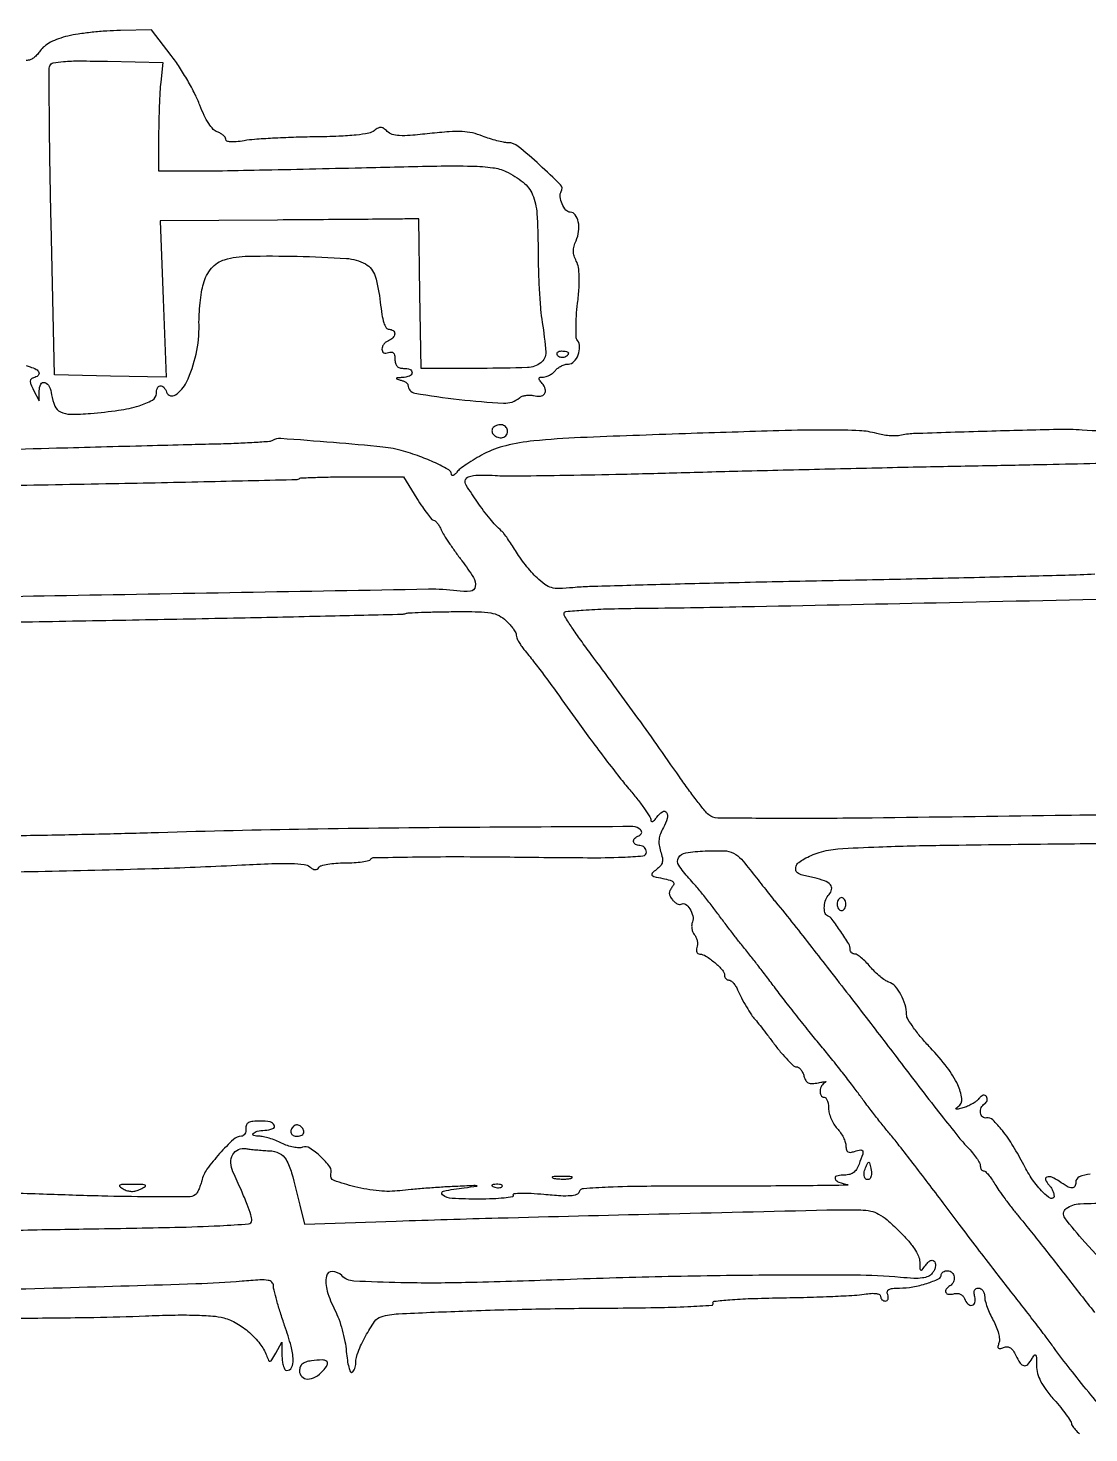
# Model space of a CAD drawing. Extents: x 0 to 2558, y 0 to 3412.
# Drawn here: x 1440.4 to 1685, y 1221.6 to 1545.4 of the extents above; entities that cross this region are included whole.
import ezdxf

# ---------------------------------------------------------------- set-up
doc = ezdxf.new("R2010")
doc.units = 0

msp = doc.modelspace()

# ---------------------------------------------------------------- linework, layer by layer
for points in [[(1286.775, 2242.902503, 0.000001), (1177.44536, 2242.627485, 0.134519)], [(1176.555032, 2242.380365, -0.000002), (1098.265318, 2241.934774, -0.000173)], [(935.98627, 1609.366085, -0.000001), (935.969595, 1631.173089, -0.000019)], [(1923.086218, 2244.376059, -0.000011), (1814.032813, 2244.041497, -0.000207)], [(1324.704195, 1210.958263, -0.000001), (1324.831971, 1216.559674, -0.000001), (1324.980176, 1223.055371, -0.000001), (1325.131041, 1229.666374, -0.003312)], [(1347, 900.068317, 0.000002), (1365.687198, 900.484728, 0.000002), (1385.0375, 900.916042, 0.000002), (1402.386564, 901.302857, 0.000005)], [(1614.167342, 1559.847379, 0.000195), (1558.027422, 1558.910302, 0.000131), (1505.785304, 1558.004194, 0.001642)], [(1440.004462, 1467.654004, 0.054414), (1440.870119, 1467.323714, -0.057134), (1442.292483, 1466.772158, -0.193628), (1442.924748, 1466.027885, -0.314998), (1442.715229, 1465.322257, -0.107275), (1441.703398, 1464.823324, 0.111396), (1441.122953, 1464.531207, 0.222948), (1440.907201, 1464.07757, 0.103473), (1441.05784, 1463.338209, 0.016648), (1441.688656, 1462), (1442.970516, 1459.5), (1442.985258, 1461.833333, -0.116237), (1443.354563, 1463.357267, -0.367902), (1444.250568, 1463.732445, -0.208991), (1445.275636, 1462.832347, -0.074218), (1445.845818, 1460.921672, 0.065929), (1446.579239, 1458.307352, 0.181666), (1447.882814, 1456.948363, 0.113127), (1450.208308, 1456.42468, 0.018665), (1454.834657, 1456.615054, 0.016126), (1461.300619, 1457.333784, 0.037956), (1466.037013, 1458.387091, 0.053354), (1469.099609, 1459.686657, 0.272156), (1470, 1461.218315, -0.093471), (1470.231368, 1462.445152, -0.276565), (1470.882621, 1462.948879, -0.251799), (1471.692176, 1462.630565, -0.084304), (1472.361626, 1461.5, 0.483596), (1474.386486, 1460.865838, 0.132101), (1476.936074, 1463.827606, 0.057861), (1479.169854, 1470.296849, 0.059446), (1479.834298, 1477.0462, -0.018292), (1479.872287, 1479.42671, -0.013217), (1480.081691, 1482.072946, -0.013381), (1480.415008, 1484.5803, -0.028102), (1480.834445, 1486.5, -0.106765), (1482.716214, 1490.079309, -0.148441), (1485.728208, 1492.049745, -0.067446), (1491.123286, 1492.864589, -0.009392), (1502.453176, 1492.824133, -0.010234), (1513.815604, 1492.337274, -0.110777), (1518.19746, 1491.058527, -0.197387), (1520.439074, 1488.266229, -0.045664), (1521.63364, 1482.231038, 0.013214), (1522.003085, 1479.417662, 0.038737), (1522.456908, 1477.51742, 0.061616), (1522.99512, 1476.359029, 0.258746), (1523.642456, 1476, -0.155536), (1524.600452, 1475.694607, -0.257351), (1524.959955, 1474.950055, -0.18711), (1524.547204, 1474.03535, -0.103003), (1523.5, 1473.361626, 0.07261), (1522.92656, 1473.039833, 0.063983), (1522.440625, 1472.555128, 0.066863), (1522.111838, 1471.987943, 0.098269), (1522, 1471.424396, 0.110721), (1522.111763, 1470.925877, 0.163185), (1522.419723, 1470.604836, 0.139599), (1522.900419, 1470.504754, 0.073701), (1523.5, 1470.638374, -0.089917), (1524.171788, 1470.765522, -0.20361), (1524.640318, 1470.570724, -0.150258), (1524.916954, 1470.035126, -0.044649), (1525, 1469.106989, 0.064658), (1525.121868, 1468.168513, 0.12593), (1525.487305, 1467.513374, 0.130944), (1526.110979, 1467.130106, 0.072786), (1527, 1467, -0.087277), (1528.498266, 1466.736464, -0.348169), (1528.954919, 1465.995779, -0.280543), (1528.343882, 1465.215944, -0.07706), (1526.75, 1464.883999, 0.005718), (1525.607705, 1464.812001, 0.197309), (1525.37122, 1464.693656, 0.541772), (1525.4117, 1464.550633, 0.01159), (1526.25, 1464.310674, -0.034321), (1526.919963, 1464.085509, -0.046156), (1527.485938, 1463.787187, -0.054358), (1527.879787, 1463.464805, -0.196534), (1528, 1463.170787, 0.366346), (1529.596696, 1461.284037, 0.012772), (1539.827614, 1459.835947, 0.015622), (1550.056594, 1458.976516, 0.188513), (1553.736527, 1460.1963, -0.08553), (1554.362427, 1460.556397, -0.048648), (1555.210103, 1460.776655, -0.04674), (1556.134141, 1460.835489, -0.056548), (1556.993678, 1460.711904, 0.088946), (1558.551894, 1460.589563, 0.219406), (1559.518004, 1461.156972, 0.232379), (1559.681087, 1462.227788, 0.097105), (1558.963645, 1463.543805, -0.021435), (1558.379049, 1464.313024, -0.203893), (1558.296888, 1464.708723, -0.310212), (1558.533022, 1464.938454, -0.04254), (1559.255111, 1465, 0.081088), (1559.920069, 1465.108554, 0.04415), (1560.680172, 1465.440625, 0.042511), (1561.412877, 1465.926029, 0.052047), (1562, 1466.5, -0.059978), (1562.606134, 1467.074095, -0.043921), (1563.396475, 1467.559375, -0.044602), (1564.24047, 1467.890356, -0.071267), (1565.005813, 1468, 0.205715), (1566.29064, 1468.551974, 0.098674), (1567.266314, 1470.09942, 0.093645), (1567.606271, 1471.977295, 0.165607), (1567.092836, 1473.447964, -0.155891), (1566.809159, 1474.2136, -0.012501), (1566.764375, 1476.394089, -0.015942), (1566.860967, 1479.050499, -0.01154), (1567.131024, 1482, 0.010966), (1567.461815, 1485.567659, 0.02531), (1567.515424, 1488.259073, 0.033752), (1567.315259, 1490.291416, 0.078203), (1566.83193, 1491.741457, -0.045464), (1566.347852, 1492.92935, -0.070721), (1566.177518, 1494.020237, -0.069098), (1566.316605, 1495.133519, -0.041338), (1566.768294, 1496.390805, 0.076469), (1567.377917, 1498.552396, 0.079923), (1567.295497, 1500.763259, 0.103679), (1566.59546, 1502.403482, 0.244925), (1565.450756, 1503, -0.222209), (1564.44882, 1503.468408, -0.072311), (1563.570468, 1504.89527, -0.070146), (1563.111463, 1506.570927, -0.171883), (1563.378037, 1507.80266, 0.348711), (1563.200154, 1509.309867, 0.010842), (1558.382646, 1513.894012, 0.014031), (1553.410997, 1518.174542, 0.172372), (1551.087732, 1519, -0.048413), (1550.045138, 1519.101187, -0.015337), (1548.519742, 1519.448981, -0.015153), (1546.833208, 1519.943362, -0.016291), (1545.220513, 1520.528445, 0.03991), (1542.879505, 1521.25474, 0.04314), (1540.51323, 1521.575729, 0.030609), (1537.526472, 1521.538105, 0.009406), (1533.036203, 1521.12109, -0.00698), (1528.557245, 1520.683203, -0.033777), (1526.002736, 1520.642411, -0.063501), (1524.367025, 1520.937348, -0.120623), (1523.22998, 1521.627163, 0.04137), (1522.414697, 1522.317644, 0.142813), (1521.76782, 1522.543781, 0.1446), (1521.105669, 1522.385516, 0.042796), (1520.240927, 1521.784517, -0.129094), (1518.964654, 1521.189687, -0.01862), (1516.094754, 1520.779013, -0.016452), (1512.084844, 1520.489816, -0.006634), (1506.596873, 1520.348037, 0.004993), (1501.653922, 1520.236567, 0.005279), (1496.805019, 1520.027497, 0.005054), (1492.631797, 1519.761072, 0.023828), (1490.25, 1519.470229, -0.016331), (1488.393574, 1519.215249, -0.045631), (1487.080839, 1519.198658, -0.079591), (1486.273415, 1519.394031, -0.302376), (1486, 1519.804804, 0.152533), (1485.8591, 1520.255926, 0.063562), (1485.428045, 1520.735257, 0.054757), (1484.797827, 1521.168285, 0.046354), (1484.05292, 1521.483204, -0.131026), (1483.107539, 1522.086365, -0.041194), (1482.070051, 1523.423187, -0.034306), (1481.019711, 1525.3051, -0.020615), (1480.024924, 1527.662931, 0.027664), (1478.905889, 1530.214281, 0.013755), (1477.224457, 1533.320416, 0.013609), (1475.300514, 1536.452234, 0.019441), (1473.413556, 1539.11234), (1468.883106, 1545), (1461.691553, 1544.881206, 0.012687), (1458.579599, 1544.750768, 0.0096), (1455.173285, 1544.455507, 0.009723), (1451.983748, 1544.054372, 0.022157), (1449.60048, 1543.598837, 0.027024), (1447.458896, 1542.966279, 0.036671), (1445.614004, 1542.154439, 0.042114), (1444.163488, 1541.220537, 0.082297), (1443.228508, 1540.217631, -0.037113), (1442.569475, 1539.369054, -0.04019), (1441.808272, 1538.651429, -0.043825), (1441.061007, 1538.153246, -0.12576), (1440.461361, 1538, 0.068912), (1439.941504, 1537.928009, 0.06485)], [(1437.358609, 1504.897871, -0.000679), (1438.308763, 1477.833433, 0.010774)], [(1433.48454, 1439.974839, 0.000577), (1459.966169, 1440.45104, 0.000953), (1482.331808, 1440.921667, 0.000053), (1502.476314, 1441.386086, 0.192901), (1502.901206, 1441.567873, -0.188093), (1503.299853, 1441.742826, -0.001631), (1506.685153, 1441.873063, -0.005385), (1510.605227, 1441.968808, -0.003412), (1515.17591, 1442), (1527.018487, 1442), (1530.095018, 1437, 0.010211), (1531.328568, 1435.08402, 0.015314), (1532.48922, 1433.46875, 0.01016), (1533.505236, 1432.196832, 0.222691), (1533.925259, 1432, -0.190759), (1534.281397, 1431.858996, -0.036886), (1534.75909, 1431.339062, -0.034495), (1535.257219, 1430.611545, -0.02586), (1535.70543, 1429.75, 0.031991), (1536.33553, 1428.574246, 0.007942), (1537.518136, 1426.736535, 0.008089), (1538.94199, 1424.672478, 0.008036), (1540.434932, 1422.650969, -0.022608), (1543.120865, 1418.783172, -0.182432), (1543.544866, 1416.700888, -0.338993), (1542.42077, 1415.638662, -0.059261), (1539.31066, 1415.685157, 0.037715), (1532.772515, 1416.064388, 0.000109), (1446.546387, 1414.540152, 0.000545), (1368.44468, 1413.057295, 0.005532)], [(1686.411449, 1419.525717, -0.005015), (1679.560802, 1419.275881, -0.000519), (1663.419296, 1418.866029, -0.000645), (1644.187662, 1418.42251, -0.000516), (1623.462749, 1417.99271, 0.00075), (1603.135787, 1417.56164, 0.001078), (1585.135724, 1417.114069, 0.000566), (1569.885809, 1416.6847, 0.017103), (1566.061355, 1416.441584, -0.016061), (1562.895466, 1416.233706, -0.075275), (1561.087824, 1416.445838, -0.092839), (1559.611693, 1417.162963, -0.031473), (1557.778558, 1418.707953, -0.02136), (1556.509698, 1420.030056, -0.012619), (1555.105278, 1421.707961, -0.012613), (1553.785303, 1423.457192, -0.021079), (1552.776568, 1425, 0.00951), (1551.898506, 1426.413278, 0.010058), (1550.983081, 1427.765625, 0.009733), (1550.149347, 1428.898027, 0.044363), (1549.596616, 1429.5, -0.037013), (1546.962191, 1432.285921, -0.018559), (1544.042384, 1436.15597, -0.010733), (1541.444628, 1440.054551, -0.237499), (1541.31251, 1441.372004, -0.209394), (1541.893839, 1441.960548, -0.060738), (1543.156047, 1442.29283, -0.037196), (1545.143203, 1442.415653, -0.01134), (1548.156728, 1442.309209, 0.016897), (1552.27271, 1442.209598, 0.001374), (1563.064789, 1442.342805, 0.001847), (1575.940941, 1442.584696, 0.001419), (1590, 1442.940684, -0.000772), (1606.12621, 1443.369885, -0.000458), (1625.353125, 1443.834261, -0.000458), (1644.532596, 1444.262313, -0.00079), (1660.5, 1444.57879, 0.00047), (1673.934717, 1444.836457, 0.000776), (1685.278821, 1445.082304, 0.000038), (1695.510154, 1445.320701, 0.175856)], [(1695.8984, 1445.471222, -0.000056), (1704.33448, 1445.61096, -0.000948)], [(1692.575625, 1452.478784, -0.021077), (1683.5, 1452.765564, 0.024224), (1677.901365, 1452.907236, 0.001566), (1661.610871, 1452.479186, 0.00091), (1644.625254, 1451.948682, 0.048695), (1641.41523, 1451.527849, -0.055003), (1640.389407, 1451.406471, -0.022826), (1638.992638, 1451.459242, -0.022252), (1637.487058, 1451.652865, -0.026732), (1636.095657, 1451.972566, 0.058336), (1632.148673, 1452.620708, 0.011777), (1625.030192, 1452.782083, 0.007016), (1613.549938, 1452.610804, 0.001236), (1592, 1451.933434, 0.001714), (1567.791112, 1451.029441, 0.014854), (1557.029241, 1450.269924, 0.034398), (1550.546895, 1449.164308, 0.061611), (1545.5, 1447.260211, 0.013118), (1543.496486, 1446.139342, 0.014267), (1541.610905, 1444.944432, 0.013841), (1540.058896, 1443.833976, 0.065357), (1539.281803, 1443.066365, -0.033183), (1538.810269, 1442.536644, -0.105057), (1538.41211, 1442.282694, -0.2788), (1538.156171, 1442.330691, -0.20601), (1538.031803, 1442.598126, 0.25713), (1537.459788, 1443.569249, 0.021468), (1534.794154, 1444.998607, 0.02417), (1531.244088, 1446.503479, 0.015537), (1527, 1447.917161, 0.047618), (1522.231547, 1448.860467, 0.004932), (1510.823062, 1449.893153, 0.002128), (1498.665153, 1450.820825, 0.157655), (1496.763325, 1450.353727, -0.120442), (1496.067936, 1450.128022, -0.002734), (1492.561545, 1449.886929, -0.005977), (1488.428509, 1449.675014, -0.003992), (1483.692575, 1449.526777, 0.000554), (1477.378011, 1449.372582, 0.000172), (1467.884694, 1449.126968, 0.000172), (1457.274168, 1448.845145, 0.000189), (1447, 1448.564826, -0.000506), (1418.161991, 1447.796311, -0.004041)], [(1417.54375, 1408.128586, -0.00017), (1441.407566, 1408.588822, -0.000156), (1466, 1409.047059, 0.000503), (1489.267138, 1409.496751, 0.000818), (1509.021875, 1409.93075, 0.000088), (1526.672408, 1410.350504, 0.076835), (1527.5, 1410.498811, -0.070702), (1528.227909, 1410.63844, -0.00244), (1531.124817, 1410.764453, -0.004523), (1534.556227, 1410.865871, -0.003139), (1538.435549, 1410.921053, -0.005934), (1544.216531, 1410.89838, -0.038424), (1547.116521, 1410.629071, -0.075499), (1549.01459, 1409.99981, -0.070957), (1550.685549, 1408.825686, -0.024637), (1551.571466, 1407.907187, -0.028277), (1552.32013, 1406.945603, -0.029172), (1552.852482, 1406.070795, -0.122696), (1553, 1405.478696, 0.09608), (1553.114481, 1404.888436, 0.026901), (1553.514062, 1404.032879, 0.026082), (1554.080201, 1403.094547, 0.024785), (1554.75, 1402.203502, -0.007362), (1556.987842, 1399.432902, -0.006126), (1559.287026, 1396.423798, -0.003887), (1562.310197, 1392.298477, -0.000967), (1567.191622, 1385.5, 0.004385), (1570.283227, 1381.255798, 0.00359), (1573.660397, 1376.771631, 0.003626), (1576.825838, 1372.692451, 0.00954), (1579.171269, 1369.828955, -0.010259), (1581.020898, 1367.564144, -0.014126), (1582.58156, 1365.450692, -0.010733), (1583.779666, 1363.647076, -0.142167), (1584, 1362.887825, 0.212057), (1584.132736, 1362.588926, 0.30277), (1584.410939, 1362.547745, 0.097103), (1584.863378, 1362.880847, 0.027805), (1585.418239, 1363.557298, -0.087663), (1586.723929, 1364.809637, -0.424251), (1587.623997, 1364.615151, -0.215509), (1587.804868, 1363.242287, -0.056934), (1586.90646, 1361.159735, 0.038205), (1586.223723, 1359.726842, 0.063783), (1585.905515, 1358.431495, 0.065693), (1585.928651, 1357.125002, 0.043238), (1586.279695, 1355.660916, -0.032168), (1586.672026, 1354.17074, -0.103143), (1586.659322, 1353.149362, -0.122801), (1586.246357, 1352.320797, -0.055337), (1585.354458, 1351.484088, 0.024144), (1584.317998, 1350.62657, 0.373829), (1584.268601, 1350.202023, 0.185735), (1584.748418, 1349.871039, 0.008143), (1586.766041, 1349.419255, -0.016993), (1588.443878, 1349.012247, -0.124196), (1589.156345, 1348.605176, -0.286548), (1589.286593, 1348.087397, -0.095544), (1588.893597, 1347.371792, 0.05854), (1588.415516, 1346.63532, 0.123831), (1588.27298, 1345.974437, 0.116621), (1588.457295, 1345.298421, 0.048626), (1588.990862, 1344.51101, 0.044173), (1589.520795, 1343.976409, 0.058889), (1590.090794, 1343.599818, 0.07274), (1590.613349, 1343.426077, 0.184382), (1591, 1343.5, -0.29623), (1591.991106, 1343.477782, -0.10279), (1593.031446, 1342.39959, -0.084728), (1593.695171, 1340.801385, -0.148828), (1593.594623, 1339.385987, 0.077167), (1593.437643, 1338.657986, 0.055933), (1593.481982, 1337.82845, 0.055853), (1593.709339, 1337.027971, 0.076246), (1594.094623, 1336.385987, -0.070967), (1594.483415, 1335.753309, -0.05522), (1594.721551, 1334.980756, -0.05624), (1594.78185, 1334.192131, -0.082778), (1594.64326, 1333.512735, 0.072148), (1594.511675, 1332.930753, 0.117985), (1594.590144, 1332.433678, 0.148434), (1594.863425, 1332.09997, 0.141588), (1595.281385, 1331.966731, -0.136523), (1596.7376, 1331.518405, -0.03404), (1598.757458, 1330.020541, -0.032321), (1600.536515, 1328.292838, -0.185956), (1601, 1327.089707, 0.092934), (1601.077991, 1326.67373, 0.0963), (1601.301021, 1326.320102, 0.099243), (1601.633756, 1326.083426, 0.105497), (1602.024751, 1326, -0.163052), (1602.485807, 1325.845542, -0.049598), (1603.034259, 1325.339062, -0.043797), (1603.57455, 1324.611135, -0.035732), (1604.022363, 1323.75, 0.018921), (1604.91352, 1321.8859, 0.01255), (1606.068894, 1319.814922, 0.011341), (1607.224709, 1317.957603, 0.054887), (1608.013447, 1317, -0.033654), (1608.350604, 1316.624302, -0.001219), (1609.534043, 1315.104687, -0.002231), (1610.921333, 1313.297734, -0.001562), (1612.468933, 1311.25, 0.013355), (1614.064764, 1309.238864, 0.018848), (1615.599001, 1307.542187, 0.015277), (1616.936798, 1306.251724, 0.186322), (1617.588855, 1306, -0.154347), (1618.080531, 1305.844518, -0.068544), (1618.583877, 1305.376139, -0.058418), (1619.022387, 1304.688667, -0.048867), (1619.322118, 1303.876219, 0.060021), (1619.737994, 1302.82179, 0.162991), (1620.317064, 1302.280078, 0.127956), (1621.204841, 1302.123652, 0.031194), (1622.68875, 1302.336534, -0.008327), (1623.701076, 1302.529339, -0.036428), (1624.307008, 1302.589355, -0.524088), (1624.368658, 1302.50502, -0.209571), (1624.25, 1302.376982, 0.156546), (1623.40562, 1301.635188, 0.116907), (1623.029165, 1300.446292, 0.15191), (1623.266739, 1299.420647, 0.266466), (1624, 1299, -0.22911), (1624.383039, 1298.814761, -0.073905), (1624.70625, 1298.253342, -0.056296), (1624.92692, 1297.431592, -0.037486), (1625, 1296.458187, 0.063839), (1625.144806, 1295.328655, 0.037065), (1625.5875, 1294.032424, 0.036443), (1626.23431, 1292.777957, 0.050321), (1627, 1291.769625, -0.038503), (1627.7654, 1290.809565, -0.033759), (1628.4125, 1289.701579, -0.03528), (1628.859143, 1288.616767, -0.080181), (1629, 1287.744051, 0.058095), (1629.102386, 1286.865826, 0.198087), (1629.431659, 1286.407734, 0.174195), (1630.022091, 1286.280945, 0.04351), (1631, 1286.5, -0.028434), (1632.430748, 1286.866061, -0.373123), (1632.869612, 1286.614422, -0.168668), (1632.870855, 1285.898295, -0.007717), (1632.024751, 1283.5651, -0.052375), (1631.414551, 1282.35779, -0.098308), (1630.657443, 1281.574832, -0.098737), (1629.661065, 1281.142535, -0.053181), (1628.324751, 1281, 0.073782), (1626.808021, 1280.77496, 0.463658), (1626.536489, 1280.146603, 0.194393), (1627.397251, 1279.381873, 0.040277), (1629.392524, 1278.847065, -0.9064), (1629.380864, 1278.707332, -0.000798), (1621.437829, 1278.60195, -0.001888), (1611.656756, 1278.524724, -0.00103), (1599.655121, 1278.5, 0.001575), (1583.073689, 1278.447765, 0.008804), (1574.1919, 1278.235385, 0.007962), (1568.514092, 1277.908901, 0.290268), (1567.511288, 1277.164803, -0.218742), (1566.872736, 1276.542288, -0.066635), (1565.518806, 1276.255253, -0.034707), (1563.249057, 1276.240614, -0.007625), (1559.358971, 1276.545383, 0.009533), (1556.390819, 1276.766533, 0.01963), (1554.062413, 1276.803908, 0.019828), (1552.416479, 1276.700317, 0.551596), (1552.258005, 1276.380581, -0.529337), (1552.100422, 1276.033045, -0.014902), (1550.175891, 1275.758671, -0.018074), (1547.592185, 1275.562792, -0.009882), (1544.415249, 1275.5, -0.012242), (1538.188239, 1275.652486, -0.153032), (1536.001169, 1276.45746, -0.642183), (1536.211781, 1277.368012, -0.021897), (1541, 1278.130837, 0.001918), (1543.901282, 1278.474885, 0.874752), (1543.902356, 1278.567912, 0.046833), (1543.174666, 1278.605325, 0.00073), (1539, 1278.422819, 0.004497), (1535.736881, 1278.245969, 0.003323), (1532.129887, 1277.993851, 0.003358), (1528.724838, 1277.710079, 0.007527), (1526.144296, 1277.43834, -0.055836), (1521.375058, 1277.398208, -0.033282), (1515.773713, 1278.357878, -0.027995), (1510.959086, 1279.806148, -0.406496), (1510.254426, 1281.263278, 0.244029), (1509.993912, 1282.909469, 0.04464), (1507.883354, 1285.292315, 0.044657), (1505.380612, 1287.264735, 0.240639), (1503.710187, 1287.442283, -0.105701), (1502.863904, 1287.309364, -0.03567), (1501.618762, 1287.467267, -0.033615), (1500.226573, 1287.84457, -0.032731), (1498.884598, 1288.407684, 0.022028), (1497.514854, 1289.017222, 0.019441), (1496.03901, 1289.532257, 0.019887), (1494.671712, 1289.891768, 0.05439), (1493.679695, 1290, -0.074011), (1492.4672, 1290.180465, -0.555948), (1492.345993, 1290.635191, -0.152437), (1493.26503, 1291.154035, -0.038824), (1494.981154, 1291.385018, 0.066473), (1496.864749, 1291.745187, 0.447614), (1497.198086, 1292.517665, 0.239289), (1496.22963, 1293.279728, 0.049277), (1494, 1293.5, 0.022042), (1492.244228, 1293.422562, 0.098287), (1491.259133, 1293.134921, 0.178771), (1490.768134, 1292.593883, 0.116104), (1490.638889, 1291.75, -0.06619), (1490.603404, 1291.080967, -0.088733), (1490.388609, 1290.514062, -0.108493), (1490.032889, 1290.136273, -0.150966), (1489.591837, 1290, 0.191635), (1487.760006, 1289.271149, 0.02149), (1484.577035, 1285.991669, 0.025662), (1481.673153, 1282.3725, 0.096258), (1480.456702, 1279.740552, -0.022399), (1480.135036, 1278.645907, -0.025965), (1479.72969, 1277.638425, -0.026331), (1479.303514, 1276.833786, -0.119942), (1478.934221, 1276.459346, -0.138306), (1477.420697, 1276.026245, -0.002194), (1468.391458, 1276.031213, -0.005302), (1457.424005, 1276.201685, -0.002856), (1443.91175, 1276.632303, 0.004039), (1436.451503, 1276.852387, 0.01772)], [(1707.834472, 1364.35468, -0.000453), (1677.229618, 1363.894624, -0.00058), (1635.040241, 1363.347559, -0.003642), (1613.499332, 1363.250151, -0.002237), (1599.438094, 1363.3519, -0.171918), (1597.361086, 1364.115289, -0.049053), (1596.46939, 1365.016583, -0.00586), (1594.725023, 1367.217017, -0.006942), (1592.713339, 1369.892619, -0.005651), (1590.631467, 1372.811834, 0.001849), (1585.369854, 1380.309676, 0.002327), (1580.439252, 1387.212492, 0.002363), (1575.509007, 1393.979698, 0.002018), (1570.25, 1401.066841, -0.005571), (1567.855095, 1404.342654, -0.008253), (1565.835957, 1407.271095, -0.004331), (1564.200117, 1409.776262, -0.14344), (1564.000067, 1410.459406, -0.386191), (1564.441507, 1410.945635, -0.006232), (1568.441723, 1411.282795, -0.010889), (1573.792973, 1411.549761, -0.004162), (1581.250067, 1411.697031, 0.002055), (1605.107139, 1412.067583, 0.000364), (1649.825179, 1412.978507, 0.000417), (1699.005714, 1414.057142, 0.000562)], [(1418.81076, 1350.671814, 0.00195), (1444.330655, 1351.090345, 0.002335), (1470.597709, 1351.746343, 0.005879), (1489.719857, 1352.538375, -0.004479), (1496.64532, 1352.844653, -0.015825), (1501.097562, 1352.860647, -0.020487), (1504.070158, 1352.655145, -0.146723), (1505.380829, 1352.098903, 0.042631), (1506.06362, 1351.624209, 0.113442), (1506.627974, 1351.451867, 0.159922), (1507.090906, 1351.568442, 0.113831), (1507.469989, 1351.951442, -0.190234), (1508.018254, 1352.360712, -0.02328), (1509.508623, 1352.691986, -0.024915), (1511.391395, 1352.923498, -0.018134), (1513.5, 1353, 0.014978), (1515.600618, 1353.062939, 0.021312), (1517.458018, 1353.254039, 0.018102), (1518.938522, 1353.525501, 0.202626), (1519.41645, 1353.864813, -0.254885), (1520.0267, 1354.212665, -0.000829), (1529.054261, 1354.368683, -0.004205), (1539.350848, 1354.442945, -0.002586), (1551.475467, 1354.365697, 0.001267), (1569.437932, 1354.203858, 0.010618), (1577.553502, 1354.323647, 0.015184), (1582.212498, 1354.633273, 0.386159), (1583, 1355.500884, 0.099099), (1582.885483, 1356.073003, 0.097959), (1582.559375, 1356.559635, 0.09793), (1582.072459, 1356.885557, 0.098978), (1581.5, 1357, -0.121448), (1580.48674, 1357.249802, -0.24953), (1580.039467, 1357.905973, -0.228896), (1580.318997, 1358.694146, -0.109666), (1581.25, 1359.279762, 0.08987), (1581.66345, 1359.517743, 0.142939), (1581.887359, 1359.85558, 0.154898), (1581.885046, 1360.24038, 0.111015), (1581.664412, 1360.613095, 0.207886), (1579.884573, 1361.376634, 0.000288), (1542.211929, 1361.178448, 0.002654), (1504.923748, 1360.76286, 0.00337), (1470.5, 1359.964318, -0.001793), (1456.736834, 1359.601612, -0.001196), (1440.96875, 1359.280364, -0.001204), (1425.674179, 1359.042175, -0.002361)], [(1685.363991, 1281.283362, 0.071422), (1682.826873, 1280.62774, 0.302587), (1682, 1279.386501, -0.125271), (1681.755418, 1278.425611, -0.289812), (1681.131834, 1278.078325, -0.118399), (1680.014856, 1278.41375, -0.020899), (1678.157839, 1279.601999, 0.050793), (1676.505465, 1280.525216, 0.188281), (1675.334231, 1280.567179, 0.434491), (1675.048402, 1279.917802, 0.095356), (1675.816667, 1278.783333, -0.053209), (1676.269671, 1278.222089, -0.038485), (1676.652396, 1277.514524, -0.039107), (1676.91407, 1276.776491, -0.065733), (1677, 1276.125686, -0.569284), (1676.250702, 1275.680861, -0.076355), (1674.426324, 1277.072743, -0.039927), (1672.037546, 1279.985733, -0.03471), (1670.015653, 1283.376888, 0.020025), (1667.583035, 1287.743328, 0.030641), (1665.102667, 1291.295222, 0.0314), (1662.858467, 1293.784635, 0.249571), (1661.420888, 1294.206163, -0.23806), (1660.51517, 1294.450497, -0.181462), (1660.032872, 1295.374953, -0.137391), (1660.220117, 1296.603681, -0.149326), (1661.016312, 1297.510081, 0.096465), (1661.357528, 1297.825359, 0.097303), (1661.554215, 1298.244718, 0.098527), (1661.576289, 1298.702861, 0.101673), (1661.420311, 1299.128939, 0.154333), (1661.086234, 1299.416653, 0.167489), (1660.659422, 1299.44779, 0.111387), (1660.166071, 1299.190362, 0.049731), (1659.653999, 1298.660816, -0.063412), (1659.033891, 1298.053597, -0.030365), (1658.104612, 1297.434713, -0.02951), (1657.041779, 1296.89775, -0.037086), (1656, 1296.535469, -0.00915), (1654.871176, 1296.256551, -0.117115), (1654.438566, 1296.260546, -0.589251), (1654.393633, 1296.427145, -0.040899), (1654.866766, 1296.815675, 0.277123), (1655.70705, 1298.675567, 0.08103), (1654.809379, 1301.820481, 0.053438), (1652.3543, 1305.856241, 0.027045), (1648.483244, 1310.383943, -0.015124), (1646.383487, 1312.724576, -0.019571), (1644.610703, 1315.000211, -0.017629), (1643.296814, 1316.973489, -0.138928), (1643, 1318.021103, 0.072306), (1642.668844, 1320.299086, 0.052956), (1641.685539, 1322.660722, 0.055332), (1640.33113, 1324.594875, 0.136339), (1638.892163, 1325.534226, -0.072118), (1638.031164, 1325.951537, -0.023112), (1636.889548, 1326.804224, -0.022519), (1635.690233, 1327.883506, -0.023377), (1634.60848, 1329.053448, 0.019554), (1633.581185, 1330.181673, 0.024872), (1632.544718, 1331.13445, 0.02418), (1631.623206, 1331.828133, 0.150347), (1631.06456, 1332, -0.096726), (1630.658246, 1332.079345, -0.097371), (1630.312715, 1332.305645, -0.09847), (1630.081359, 1332.643436, -0.1014), (1630, 1333.040493, 0.137298), (1629.643767, 1334.313331, 0.011768), (1627.80195, 1337.191145, 0.01215), (1625.82838, 1339.972318, 0.12848), (1624.75, 1340.833333, -0.234237), (1624.146778, 1341.560659, -0.076762), (1624.033775, 1342.988197, -0.069556), (1624.372836, 1344.555008, -0.108775), (1625.112868, 1345.712868, 0.151685), (1625.71717, 1346.861474, 0.230393), (1625.422177, 1347.928876, 0.122309), (1624.093921, 1348.84711, 0.037568), (1621.738532, 1349.540661, -0.010492), (1618.974618, 1350.194353, -0.092258), (1617.84099, 1350.724199, -0.229639), (1617.460529, 1351.423735, -0.10364), (1617.630947, 1352.480646, -0.146606), (1618.125838, 1353.121548, -0.027836), (1619.384539, 1353.922054, -0.027577), (1621.012272, 1354.719727, -0.02227), (1622.837273, 1355.398307, -0.061252), (1627.138839, 1356.221568, -0.007769), (1636.586385, 1356.705811, -0.005442), (1651.615613, 1357.078461, -0.001033), (1679, 1357.402694, 0.000444), (1700.513938, 1357.632042, 0.000412)], [(1689.182819, 1225.969137, -0.002466), (1684.985661, 1231.007269, -0.006262), (1680.702095, 1236.33557, -0.008485), (1676.976137, 1241.260949, 0.004354), (1675.178992, 1243.677854, 0.001446), (1672.503282, 1247.190465, 0.001439), (1669.515611, 1251.066022, 0.001637), (1666.630779, 1254.760949, -0.002217), (1663.407163, 1258.899694, -0.001087), (1659.336472, 1264.197849, -0.001079), (1655.13031, 1269.721688, -0.001568), (1651.445234, 1274.614709, 0.002035), (1647.981518, 1279.204883, 0.001984), (1644.451333, 1283.80577, 0.001954), (1641.318442, 1287.822955, 0.007423), (1639.314454, 1290.295537, -0.00543), (1637.60113, 1292.392349, -0.003188), (1635.594802, 1294.935991, -0.003188), (1633.620989, 1297.505117, -0.005428), (1632.008276, 1299.680828, 0.006879), (1630.284202, 1301.992719, 0.00296), (1627.924189, 1305.030752, 0.002928), (1625.372744, 1308.23657, 0.003866), (1623.008276, 1311.125988, -0.003782), (1620.536742, 1314.145198, -0.002278), (1617.649306, 1317.761006, -0.002281), (1614.812028, 1321.38122, -0.003991), (1612.5, 1324.408705, 0.001773), (1610.448548, 1327.119826, 0.001885), (1608.419205, 1329.761347, 0.001792), (1606.655897, 1332.021972, 0.008707), (1605.629209, 1333.282717, -0.00872), (1604.646837, 1334.48911, -0.002266), (1603.109346, 1336.464298, -0.002303), (1601.377433, 1338.7317, -0.002349), (1599.67802, 1341, 0.005884), (1597.909869, 1343.32561, 0.004847), (1595.970719, 1345.765625, 0.004897), (1594.1466, 1347.971254, 0.01299), (1592.787342, 1349.5, -0.041308), (1590.448506, 1352.450992, -0.288696), (1590.403712, 1354.20657, -0.223968), (1592.054806, 1355.320542, -0.027439), (1596.510043, 1355.758594, -0.017141), (1600.921605, 1355.797706, -0.109702), (1603.077139, 1355.261194, -0.099628), (1604.896803, 1353.845816, -0.012944), (1608.025839, 1350.017607, 0.001142), (1609.448868, 1348.190235, 0.001213), (1610.851759, 1346.40612, 0.001154), (1612.066618, 1344.876094, 0.005601), (1612.767383, 1344.017607, -0.007422), (1617.008347, 1338.783328, -0.001151), (1625.225756, 1328.277972, -0.001367), (1634.216722, 1316.663622, -0.001828), (1642.307354, 1306.0732, 0.002364), (1647.043978, 1299.886852, 0.002936), (1651.5107, 1294.179393, 0.002397), (1655.311172, 1289.428551, 0.022096), (1657.057354, 1287.452393, -0.018152), (1658.184016, 1286.197425, -0.022423), (1659.135598, 1284.946817, -0.021556), (1659.828571, 1283.847607, -0.130582), (1660, 1283.202393, 0.063395), (1660.058523, 1282.742672, 0.081377), (1660.230415, 1282.353203, 0.098406), (1660.485251, 1282.092601, 0.151238), (1660.784392, 1282, -0.19573), (1661.187651, 1281.835852, -0.023155), (1661.861398, 1281.114584, -0.024908), (1662.61013, 1280.14031, -0.017969), (1663.349307, 1278.985817, 0.018132), (1664.285753, 1277.524266, 0.006938), (1665.689294, 1275.55811, 0.00686), (1667.273525, 1273.463557, 0.00837), (1668.814914, 1271.54971, -0.004544), (1670.725171, 1269.214669, -0.001328), (1673.620631, 1265.589293, -0.001334), (1676.858301, 1261.490878, -0.00143), (1680, 1257.468438, 0.001084), (1683.128118, 1253.457675, 0.001032), (1686.325, 1249.394328, 0.001023)], [(1437.151419, 1268.340504, -0.000986), (1454.25, 1268.6421, 0.001271), (1474.257055, 1269.006381, 0.007655), (1484.646231, 1269.381132, 0.006085), (1491.277084, 1269.802988, 0.39221), (1492, 1270.582814, 0.079968), (1491.795953, 1271.850465, 0.012429), (1490.936422, 1274.249395, 0.011052), (1489.603107, 1277.48378, 0.004531), (1487.65757, 1281.815101, -0.102119), (1487.177776, 1283.885675, -0.134164), (1487.641752, 1285.760795, -0.158372), (1488.910765, 1286.936761, -0.155635), (1490.63839, 1287.152848, 0.017055), (1491.58977, 1287.008813, 0.005791), (1492.981277, 1286.862773, 0.00575), (1494.52349, 1286.736825, 0.006586), (1496, 1286.652848, -0.102409), (1498.371188, 1286.053066, -0.152352), (1499.920015, 1284.597886, -0.062342), (1501.180371, 1281.52876, -0.006764), (1503.089424, 1274.102151), (1504.156711, 1269.704302), (1525.328356, 1270.440208, -0.002117), (1548.846133, 1271.157995, -0.000583), (1585.83549, 1272.087032, -0.000232), (1624.612084, 1272.997705, -0.011007), (1632.447549, 1273.005568, -0.047004), (1634.713912, 1272.743898, -0.073236), (1636.55386, 1272.06161, -0.053691), (1638.486812, 1270.714684, -0.015027), (1641.196078, 1268.211308, -0.017957), (1643.281229, 1266.012686, -0.033123), (1644.785021, 1264.062155, -0.041469), (1645.724656, 1262.373101, -0.103233), (1646.030333, 1261, 0.007594), (1646.074887, 1259.436978, 0.274242), (1646.26456, 1259.146847, 0.347522), (1646.567947, 1259.212295, 0.01017), (1647.435803, 1260.309841, -0.035776), (1648.08051, 1261.044555, -0.112451), (1648.634745, 1261.38824, -0.195144), (1649.101367, 1261.362862, -0.145372), (1649.490089, 1261.016036, -0.124808), (1649.658334, 1260.482078, -0.068106), (1649.603724, 1259.793063, -0.061121), (1649.347463, 1259.062083, -0.058429), (1648.919101, 1258.402523, -0.116279), (1647.985564, 1257.697906, -0.071532), (1646.652813, 1257.325875, -0.043113), (1644.676379, 1257.240394, -0.012021), (1641.583011, 1257.44793, 0.021167), (1631.035398, 1257.962032, 0.003393), (1610.407655, 1257.953555, 0.003824), (1586.549312, 1257.599364, 0.00373), (1562.5, 1256.878811, -0.003788), (1541.291409, 1256.245837, -0.010514), (1526.375536, 1256.227448, -0.00814), (1515.53289, 1256.618756, -0.185341), (1512.735999, 1257.864001, 0.184242), (1510.583383, 1258.827887, 0.374977), (1509.225251, 1257.771881, 0.120568), (1509.390152, 1254.308759, 0.048269), (1511.180359, 1249.878478, -0.0342), (1512.048364, 1247.892854, -0.018697), (1512.850101, 1245.358168, -0.018556), (1513.475188, 1242.710562, -0.028008), (1513.802807, 1240.364344, 0.016215), (1514.034958, 1238.357478, 0.030336), (1514.372814, 1236.758626, 0.037241), (1514.755152, 1235.689179, 0.454564), (1515.122449, 1235.575677, 0.107594), (1515.458907, 1235.900587, 0.050999), (1515.742219, 1236.436136, 0.047234), (1515.934962, 1237.081371, 0.04901), (1516, 1237.743293, -0.098111), (1516.497677, 1240.255167, -0.027085), (1518.239788, 1243.904837, -0.02374), (1520.306816, 1247.299206, -0.174205), (1521.816857, 1248.40343, -0.059965), (1525.813169, 1249.075692, -0.002372), (1540.648529, 1249.701067, -0.004383), (1557.528859, 1250.184302, -0.003876), (1575.122528, 1250.397227, 0.002911), (1585.326834, 1250.501025, 0.007856), (1592.571072, 1250.73077, 0.003555), (1598.060834, 1251.030394, 0.506022), (1598.363332, 1251.5, -0.490736), (1598.643541, 1251.959334, -0.007474), (1602.212616, 1252.301821, -0.011731), (1607.049459, 1252.579072, -0.004579), (1613.740803, 1252.743967, 0.003109), (1620.049568, 1252.880872, 0.003752), (1625.972298, 1253.090735, 0.003201), (1630.954224, 1253.336664, 0.025343), (1633.25, 1253.581864, -0.02018), (1634.85695, 1253.770289, -0.051881), (1636.024732, 1253.7384, -0.089198), (1636.747113, 1253.507881, -0.277829), (1637, 1253.087898, 0.10083), (1637.08458, 1252.672742, 0.098349), (1637.325178, 1252.31957, 0.097513), (1637.684491, 1252.082982, 0.097275), (1638.106989, 1252, 0.158089), (1638.480915, 1252.121257, 0.151946), (1638.719716, 1252.440625, 0.112257), (1638.77672, 1252.926101, 0.06502), (1638.638374, 1253.5, -0.130797), (1638.562599, 1254.21022, -0.233266), (1638.892718, 1254.680379, -0.105591), (1639.746091, 1254.934939, -0.019875), (1641.382162, 1255, 0.043841), (1644.435334, 1255.268223, 0.0341), (1647.671773, 1256.071994, 0.029505), (1650.373531, 1257.121747, 0.293304), (1651, 1258.097825, -0.16295), (1651.115213, 1258.441959, -0.096091), (1651.440625, 1258.734986, -0.077364), (1651.926307, 1258.932964, -0.058227), (1652.5, 1259, -0.197974), (1653.45935, 1258.604652, -0.163204), (1653.959892, 1257.60807, -0.142059), (1653.789249, 1256.400068, -0.14977), (1653, 1255.5, 0.088038), (1652.138502, 1254.730275, 0.28407), (1652.055998, 1253.999473, 0.269251), (1652.680818, 1253.568672, 0.083539), (1653.862094, 1253.674188, -0.074269), (1654.659334, 1253.760233, -0.094346), (1655.378918, 1253.59259, -0.100739), (1655.952267, 1253.185149, -0.09674), (1656.330709, 1252.580568, 0.099524), (1657.110205, 1251.350419, 0.250573), (1658.087163, 1251.030388, 0.306225), (1658.742376, 1251.664191, 0.116388), (1658.710251, 1253, -0.047946), (1658.570873, 1253.863891, -0.120594), (1658.681695, 1254.487449, -0.169691), (1659.031896, 1254.861786, -0.121219), (1659.59362, 1255, -0.138819), (1660.129926, 1254.848175, -0.100071), (1660.586876, 1254.421435, -0.085652), (1660.894564, 1253.783178, -0.069692), (1661, 1253.030416, 0.065729), (1661.131105, 1252.037412, 0.020752), (1661.579986, 1250.606782, 0.020325), (1662.218679, 1249.035944, 0.021237), (1662.97442, 1247.545543, -0.030902), (1663.68981, 1246.064469, -0.03467), (1664.185974, 1244.561595, -0.037415), (1664.420402, 1243.233921, -0.117127), (1664.300811, 1242.341518, 0.033382), (1664.047199, 1241.520693, 0.262931), (1664.153796, 1241.151789, 0.25847), (1664.527095, 1241.048714, 0.032498), (1665.356811, 1241.30668, -0.098928), (1666.198431, 1241.450451, -0.136954), (1666.926168, 1241.225149, -0.102903), (1667.575687, 1240.585769, -0.040185), (1668.190935, 1239.480288, 0.036517), (1669.157842, 1237.712592, 0.203719), (1670.032882, 1237.119923, 0.258736), (1670.921527, 1237.407495, 0.05607), (1671.919901, 1238.75, -0.035988), (1672.459479, 1239.539788, -0.510698), (1672.750342, 1239.526735, -0.136529), (1672.925819, 1238.979367, -0.007441), (1672.969591, 1237.15345, 0.061466), (1673.211545, 1235.329227, 0.054451), (1673.893007, 1233.537465, 0.042821), (1675.10842, 1231.589422, 0.019597), (1677, 1229.26266, -0.009371), (1678.532336, 1227.454615, -0.013184), (1679.825, 1225.781933, -0.009397), (1680.828723, 1224.354296, -0.149598), (1681, 1223.79465, 0.160086), (1681.163802, 1223.296154, 0.020267), (1681.88125, 1222.400714, 0.022113), (1682.851117, 1221.380768, 0.01671)], [(1689.261877, 1259.933047), (1684.083194, 1265.59935, -0.025007), (1679.489907, 1271.15948, -0.415331), (1679.807997, 1273.310005, -0.15101), (1682.986035, 1274.423078, -0.005021), (1696.51362, 1274.789647, 0.001179)], [(1438.376984, 1248.065595, 0.00244), (1455.595998, 1248.243366, 0.007049), (1467.518802, 1248.592815, -0.006511), (1473.699418, 1248.780629, -0.01089), (1478.899624, 1248.757631, -0.012099), (1483.017737, 1248.549905, -0.047643), (1485.518802, 1248.121069, -0.065475), (1488.518578, 1246.867657, -0.047887), (1491.45503, 1244.761305, -0.048502), (1493.890783, 1242.17752, -0.074567), (1495.388925, 1239.5, 0.018797), (1495.893145, 1238.3036, 0.354597), (1496.234788, 1238.137377, 0.203342), (1496.625182, 1238.421972, 0.007884), (1497.536878, 1240), (1498.929129, 1242.5), (1498.964565, 1239.25, 0.030065), (1499.053133, 1238.004904, 0.046545), (1499.29256, 1236.954688, 0.058745), (1499.632121, 1236.223047, 0.260385), (1500.031385, 1236, 0.282248), (1501.171592, 1236.699355, 0.129152), (1501.556221, 1238.473032, 0.056818), (1501.063394, 1241.589305, 0.015499), (1499.58243, 1246.353972, -0.006321), (1498.593508, 1249.341046, -0.007993), (1497.758589, 1252.127898, -0.006507), (1497.128506, 1254.476736, -0.062348), (1497, 1255.503292, 0.202507), (1496.647009, 1256.339103, 0.157932), (1495.754182, 1256.779565, 0.051185), (1493.890554, 1256.859268, 0.006049), (1489.75, 1256.562141, -0.01294), (1479.124661, 1255.946705, -0.000844), (1448.308286, 1255.012967, -0.00134), (1414.542104, 1254.137479, -0.001644)]]:
    msp.add_lwpolyline(points, format="xyb")
for points in [[(1470.999713, 1533, 0.011843), (1470.819785, 1530.727972, 0.004205), (1470.666856, 1527.471875, 0.00417), (1470.558795, 1523.892775, 0.0049), (1470.517935, 1520.5), (1470.5, 1512.5), (1479, 1512.5, 0.004247), (1483.988456, 1512.542374, 0.000674), (1493.768254, 1512.721725, 0.000747), (1505.291489, 1512.965825, 0.000654), (1517.338737, 1513.254809, -0.001494), (1534.644872, 1513.64086, -0.011415), (1542.781794, 1513.612268, -0.023889), (1547.594269, 1513.254951, -0.080469), (1550.615935, 1512.377961, -0.05858), (1554.578826, 1509.892925, -0.125511), (1556.730929, 1507.026219, -0.082634), (1557.743341, 1502.689731, -0.015987), (1558.005792, 1494.615141, 0.007559), (1558.079144, 1489.925309, 0.006612), (1558.294791, 1485.025262, 0.006661), (1558.6072, 1480.602815, 0.01962), (1558.981484, 1477.577238, -0.023856), (1559.770858, 1470.7202, -0.253467), (1558.639832, 1468.251228, -0.154433), (1555.565844, 1467.169695, -0.007966), (1544.915206, 1467), (1531.047228, 1467), (1530.773614, 1484.25), (1530.5, 1501.5), (1527.75, 1501.4375, -0.003473), (1525.788196, 1501.406546, -0.000111), (1517.857697, 1501.338281, -0.000215), (1508.50488, 1501.263878, -0.000149), (1497.935776, 1501.1875), (1470.871551, 1501), (1471.583286, 1482.969022), (1472.295022, 1464.938043), (1459.397511, 1465.219022), (1446.5, 1465.5), (1445.726114, 1500.466561, -0.001425), (1445.465848, 1513.964773, -0.002248), (1445.327613, 1525.547525, -0.000534), (1445.263013, 1535.687984, -0.093196), (1445.456251, 1536.746587, -0.256958), (1446.230661, 1537.400661, -0.030139), (1448.550681, 1537.723023, -0.020379), (1452.305342, 1537.862209, -0.004565), (1458.711915, 1537.780025), (1471.463556, 1537.5)], [(1565, 1470.559017, -0.211827), (1564.716404, 1469.919648, -0.127879), (1563.969093, 1469.529206, -0.122608), (1563.101938, 1469.54388, -0.191362), (1562.510081, 1469.983688, -0.136093), (1562.397824, 1470.36964, -0.190788), (1562.524436, 1470.701458, -0.140899), (1562.890269, 1470.925389, -0.067432), (1563.440983, 1471, -0.026751), (1564.038367, 1470.968016, -0.042195), (1564.542039, 1470.870461, -0.051652), (1564.89701, 1470.729146, -0.279105)], [(1547.693853, 1453.36052, 0.194761), (1547.381568, 1452.62332, 0.172865), (1547.649978, 1451.830294, 0.128462), (1548.462204, 1451.217225, 0.098073), (1549.559017, 1451, 0.103216), (1550.108867, 1451.114729, 0.098834), (1550.576711, 1451.440625, 0.096907), (1550.890211, 1451.927451, 0.095012), (1551, 1452.5, 0.179946), (1550.664381, 1453.40236, 0.15216), (1549.79511, 1453.94328, 0.132661), (1548.672804, 1453.933008, 0.128822)], [(1627, 1343.5, 0.064853), (1627.074694, 1342.926543, 0.082425), (1627.29375, 1342.440625, 0.098894), (1627.618646, 1342.115568, 0.148195), (1628, 1342, 0.148195), (1628.381354, 1342.115568, 0.098894), (1628.70625, 1342.440625, 0.082425), (1628.925306, 1342.926543, 0.064853), (1629, 1343.5, 0.064853), (1628.925306, 1344.073457, 0.082425), (1628.70625, 1344.559375, 0.098894), (1628.381354, 1344.884432, 0.148195), (1628, 1345, 0.148195), (1627.618646, 1344.884432, 0.098894), (1627.29375, 1344.559375, 0.082425), (1627.074694, 1344.073457, 0.064853)], [(1501.63948, 1292.306147, 0.094876), (1501.086489, 1291.491235, 0.1934), (1501.067517, 1290.730754, 0.202875), (1501.575357, 1290.193711, 0.103624), (1502.5, 1290, 0.06085), (1503.073598, 1290.070066, 0.079459), (1503.559375, 1290.276414, 0.097386), (1503.8846, 1290.582093, 0.156819), (1504, 1290.940983, 0.139398), (1503.764316, 1291.769921, 0.123736), (1503.119339, 1292.396031, 0.139481), (1502.316568, 1292.598585, 0.191124)], [(1634.588397, 1280.255064, -0.220948), (1633.898745, 1280.002939, -0.276564), (1633.356048, 1280.393712, -0.130073), (1633.197724, 1281.452724, -0.074943), (1633.53122, 1282.706872, -0.006675), (1634.048268, 1283.855863, -0.299388), (1634.260685, 1283.986918, -0.331063), (1634.447586, 1283.839331, -0.007526), (1634.743156, 1282.671731, -0.03472), (1634.865716, 1281.928682, -0.039523), (1634.876572, 1281.207674, -0.043304), (1634.785351, 1280.606158, -0.13795)], [(1561.761659, 1280.292739, 0.028254), (1562.754739, 1280.159391, 0.020511), (1563.869594, 1280.119272, 0.020826), (1564.934218, 1280.169017, 0.041951), (1565.761659, 1280.31292, 0.285845), (1565.916221, 1280.476221, 0.417468), (1565.814362, 1280.62839, 0.038992), (1564.938425, 1280.726931, 0.009782), (1563.5, 1280.747817, 0.008901), (1562.071102, 1280.715166, 0.053901), (1561.339362, 1280.605813, 0.67161), (1561.319562, 1280.45659, 0.082665)], [(1462.352525, 1277.862525, 0.056676), (1463.318193, 1277.439093, 0.072801), (1464.275303, 1277.289872, 0.069335), (1465.270936, 1277.419159, 0.045829), (1466.352525, 1277.825253, 0.022881), (1467.439846, 1278.414359, 0.57019), (1467.437656, 1278.691464, 0.125395), (1466.849528, 1278.858662, 0.004544), (1464.5, 1278.901911, 0.006277), (1462.294874, 1278.894775, 0.109176), (1461.600343, 1278.729751, 0.541431), (1461.561008, 1278.423027, 0.044878)], [(1547.8125, 1278.316886, 0.051402), (1548.359369, 1278.160852, 0.05415), (1548.916927, 1278.123424, 0.060344), (1549.402231, 1278.202593, 0.126455), (1549.729167, 1278.395833, 0.296942), (1549.77538, 1278.614691, 0.208169), (1549.592839, 1278.799335, 0.077125), (1549.112848, 1278.910055, 0.028489), (1548.416667, 1278.921053, 0.018894), (1547.670344, 1278.862007, 0.168741), (1547.37858, 1278.720685, 0.470617), (1547.395823, 1278.538436, 0.054073)], [(1505.75, 1238.219284, 0.042592), (1504.493889, 1237.948287, 0.099284), (1503.651087, 1237.492733, 0.126186), (1503.16968, 1236.827304, 0.094088), (1503, 1235.933578, 0.194359), (1503.542153, 1234.591544, 0.201893), (1504.853549, 1234.030122, 0.131451), (1506.668542, 1234.503883, 0.079794), (1508.410155, 1235.900723, 0.053568), (1509.416805, 1237.285641, 0.358074), (1509.285861, 1238.066231, 0.191484), (1508.254818, 1238.429219, 0.021872)]]:
    msp.add_lwpolyline(points, format="xyb", close=True)

doc.saveas('drawing.dxf')
